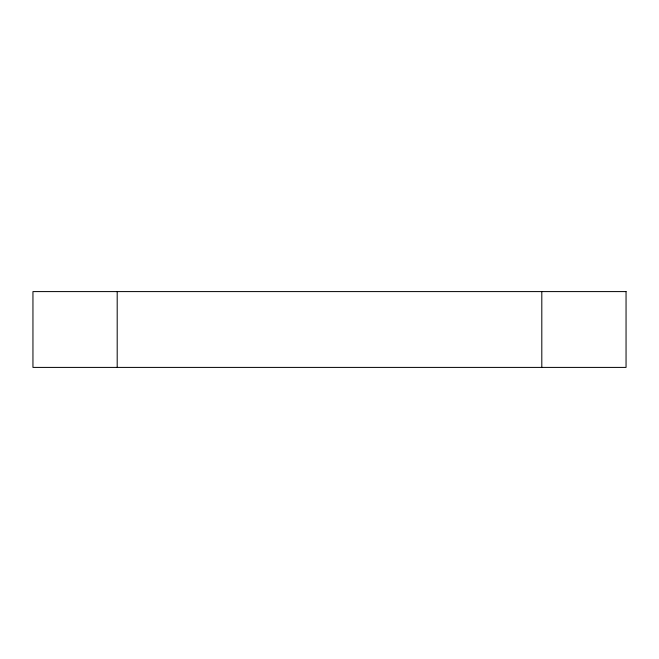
<?xml version="1.0" encoding="UTF-8"?>
<svg xmlns="http://www.w3.org/2000/svg" width="659" height="659" viewBox="0 0 659 659"><rect width="100%" height="100%" fill="white"/><g stroke="black" fill="none" stroke-linecap="round" stroke-linejoin="round"><path stroke-width="0.99" d="M541.805 291.591L541.805 367.409M117.195 291.591L117.195 367.409M626.05 291.591L32.95 291.591L32.95 367.409L626.05 367.409L626.05 291.591"/></g></svg>
